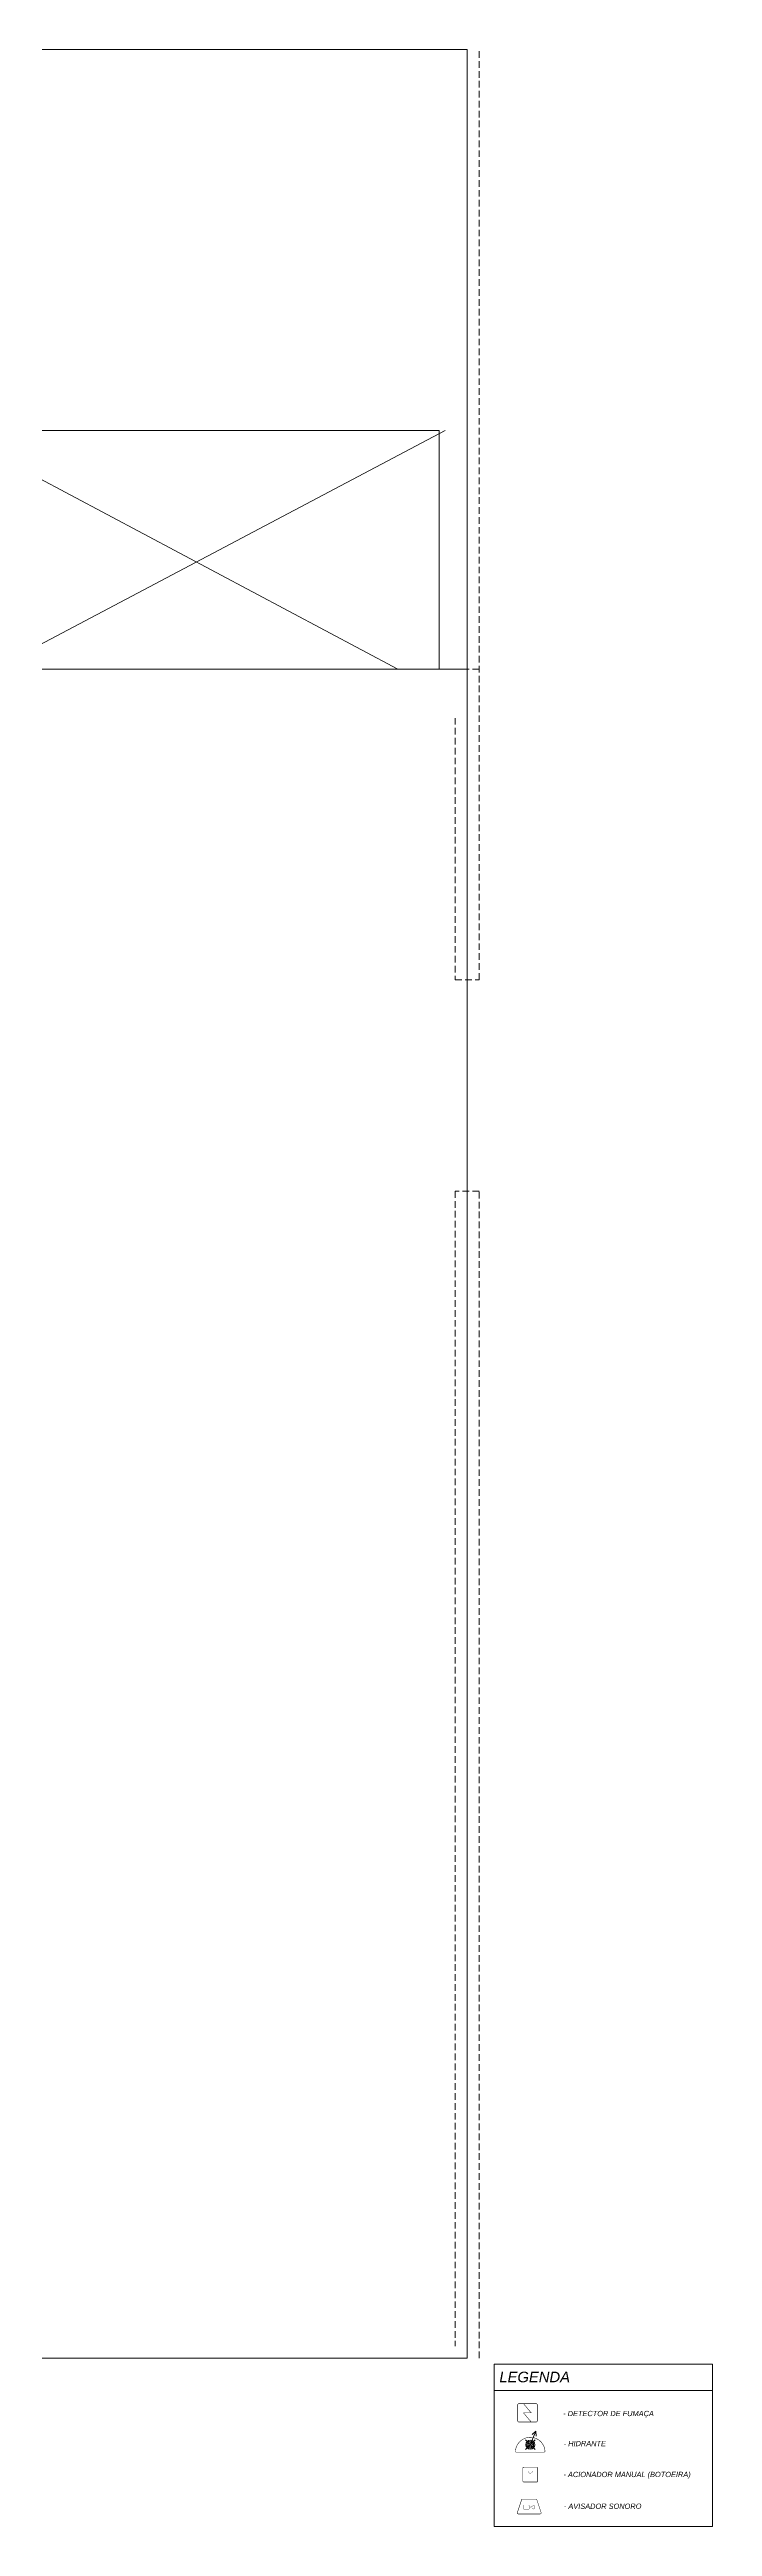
# Model space of a CAD drawing. Header units: metres. Extents: x -331 to 2982, y 362 to 2539.
# Drawn here: x 855.4 to 880.5, y 2445.3 to 2539 of the extents above; entities that cross this region are included whole.
import ezdxf

# ---------------------------------------------------------------- set-up
doc = ezdxf.new("R2010")
doc.units = ezdxf.units.M
doc.linetypes.add('DASHED2', pattern=[0.375, 0.25, -0.125])
doc.layers.get('0').update_dxf_attribs({"color": 251})
for name, color, linetype in [('Det', 251, 'Continuous'), ('DET. FUMAÇA', 1, 'Continuous'), ('Div', 251, 'Continuous'), ('Proj', 251, 'DASHED2'), ('vis', 251, 'Continuous')]:
    doc.layers.add(name, color=color, linetype=linetype)
doc.layers.add('EL-PONTOS', color=251, linetype='Continuous', lineweight=30)
doc.styles.get("Standard").update_dxf_attribs({"font": 'arial.ttf', "height": 0.3})

# ---------------------------------------------------------------- blocks, each defined once
blk = doc.blocks.new('Detector de fumaça')
at = {"layer": 'DET. FUMAÇA', "linetype": 'Continuous', "lineweight": 15, "const_width": 0.0187}
blk.add_lwpolyline([(774.599, 539.816), (775.249, 539.816, -0.414214), (775.296, 539.769), (775.296, 539.167, -0.414214), (775.249, 539.12), (774.599, 539.12, -0.414214), (774.553, 539.167), (774.553, 539.769, -0.414214)], format="xyb", close=True, dxfattribs=at)
blk.add_lwpolyline([(774.773, 539.816), (775.064, 539.468), (774.773, 539.468), (775.064, 539.12)], dxfattribs=at)

msp = doc.modelspace()

# ---------------------------------------------------------------- linework, layer by layer
at = {"color": 1, "lineweight": 0, "true_color": 0xe60000}
for p, q in [((873.594, 2448.347), (873.806, 2448.864)), ((873.806, 2448.864), (873.663, 2448.732)), ((873.806, 2448.864), (873.815, 2448.67)), ((873.409, 2448.531), (873.778, 2448.163)), ((873.778, 2448.531), (873.409, 2448.163))]:
    msp.add_line(p, q, dxfattribs=at)
at = {"color": 1, "lineweight": 0, "true_color": 0xe60000, "const_width": 0.0187}
for points in [[(873.072, 2448.066), (874.116, 2448.066, 0.435311), (874.153, 2448.106, 0.930949), (873.034, 2448.106, 0.435311)], [(873.353, 2447.497), (873.839, 2447.497, -0.414214), (873.876, 2447.46), (873.876, 2446.973, -0.414214), (873.839, 2446.936), (873.353, 2446.936, -0.414214), (873.315, 2446.973), (873.315, 2447.46, -0.414214)], [(873.14, 2445.728), (873.971, 2445.728, 0.511918), (874.007, 2445.777), (873.845, 2446.263, 0.322823), (873.809, 2446.289), (873.302, 2446.289, 0.322823), (873.267, 2446.263), (873.105, 2445.777, 0.511918)]]:
    msp.add_lwpolyline(points, format="xyb", close=True, dxfattribs=at)
at = {"color": 1, "lineweight": 0, "true_color": 0xe60000, "const_width": 0.00935}
for points in [[(873.508, 2447.358), (873.51, 2447.338), (873.517, 2447.318), (873.524, 2447.307), (873.54, 2447.29), (873.548, 2447.284), (873.562, 2447.276), (873.574, 2447.273), (873.592, 2447.27), (873.601, 2447.27), (873.611, 2447.272), (873.632, 2447.278), (873.647, 2447.287), (873.662, 2447.299), (873.673, 2447.315), (873.68, 2447.331), (873.683, 2447.344), (873.683, 2447.352), (873.684, 2447.358)], [(873.596, 2447.033), (873.596, 2447.27)]]:
    msp.add_lwpolyline(points, dxfattribs=at)
for points in [[(873.362, 2446.068), (873.53, 2446.068), (873.567, 2446.03), (873.567, 2445.933), (873.53, 2445.896), (873.362, 2445.896), (873.324, 2445.933), (873.324, 2446.03)], [(873.764, 2445.933), (873.764, 2446.03), (873.73, 2446.051), (873.597, 2445.982), (873.73, 2445.913)]]:
    msp.add_lwpolyline(points, close=True, dxfattribs=at)
at = {"color": 1, "lineweight": 0, "true_color": 0xe60000}
for radius in [0.172, 0.129, 0.0841]:
    msp.add_circle((873.594, 2448.347), radius, dxfattribs=at)
at = {"layer": 'Det', "lineweight": 0}
for p, q in [((868.587, 2515.521), (851.609, 2524.544)), ((870.379, 2524.544), (853.294, 2515.521))]:
    msp.add_line(p, q, dxfattribs=at)
at = {"layer": 'EL-PONTOS', "color": 18, "linetype": 'Continuous', "lineweight": 0, "true_color": 0x000000}
msp.add_line((872.229, 2450.394), (880.486, 2450.394), dxfattribs=at)
msp.add_lwpolyline([(872.229, 2451.393), (880.486, 2451.393), (880.486, 2445.255), (872.229, 2445.255)], close=True, dxfattribs=at)
at = {"layer": 'Proj', "lineweight": 0}
for p, q in [((871.659, 2503.771), (871.659, 2538.961)), ((871.659, 2515.521), (871.209, 2515.521)), ((870.759, 2513.671), (870.759, 2503.771)), ((870.759, 2503.771), (871.659, 2503.771)), ((870.759, 2495.771), (870.759, 2452.071)), ((871.659, 2495.771), (870.759, 2495.771)), ((871.659, 2451.621), (871.659, 2495.771))]:
    msp.add_line(p, q, dxfattribs=at)
at = {"layer": 'vis', "lineweight": 0}
for p, q in [((851.619, 2538.961), (871.209, 2538.961)), ((871.209, 2538.961), (871.209, 2451.621)), ((745.179, 2515.521), (871.209, 2515.521)), ((871.209, 2451.621), (745.179, 2451.621)), ((869.409, 2451.621), (746.079, 2451.621))]:
    msp.add_line(p, q, dxfattribs=at)
msp.add_lwpolyline([(765.469, 2515.521), (765.469, 2524.544), (870.149, 2524.544), (870.149, 2515.521)], dxfattribs=at)

# ---------------------------------------------------------------- block references
at = {"layer": 'DET. FUMAÇA', "linetype": 'Continuous', "lineweight": 0}
msp.add_blockref('Detector de fumaça', (98.566, 1910.085), dxfattribs=at)

# ---------------------------------------------------------------- texts
at = {"layer": 'Div', "color": 18, "linetype": 'Continuous', "lineweight": 0, "true_color": 0x000000, "attachment_point": 1}
for s, insert, char_height in [('{\\fArial|b0|i1|c0|p34;LEGENDA }', (872.427, 2451.11), 0.4), ('\\A1;{\\fArial|b0|i1|c0|p34;- DETECTOR DE FUMAÇA }', (874.84, 2449.628), 0.2), ('{\\fArial|b0|i1|c0|p34;- HIDRANTE }', (874.859, 2448.492), 0.2), ('{\\fArial|b0|i1|c0|p34;- ACIONADOR MANUAL (BOTOEIRA)}', (874.852, 2447.322), 0.2), ('{\\fArial|b0|i1|c0|p34;- AVISADOR SONORO }', (874.866, 2446.12), 0.2)]:
    msp.add_mtext_dynamic_manual_height_columns(s, width=13.3188, gutter_width=2.5, heights=[0.207], dxfattribs=dict(at, insert=insert, char_height=char_height))

doc.saveas('drawing.dxf')
